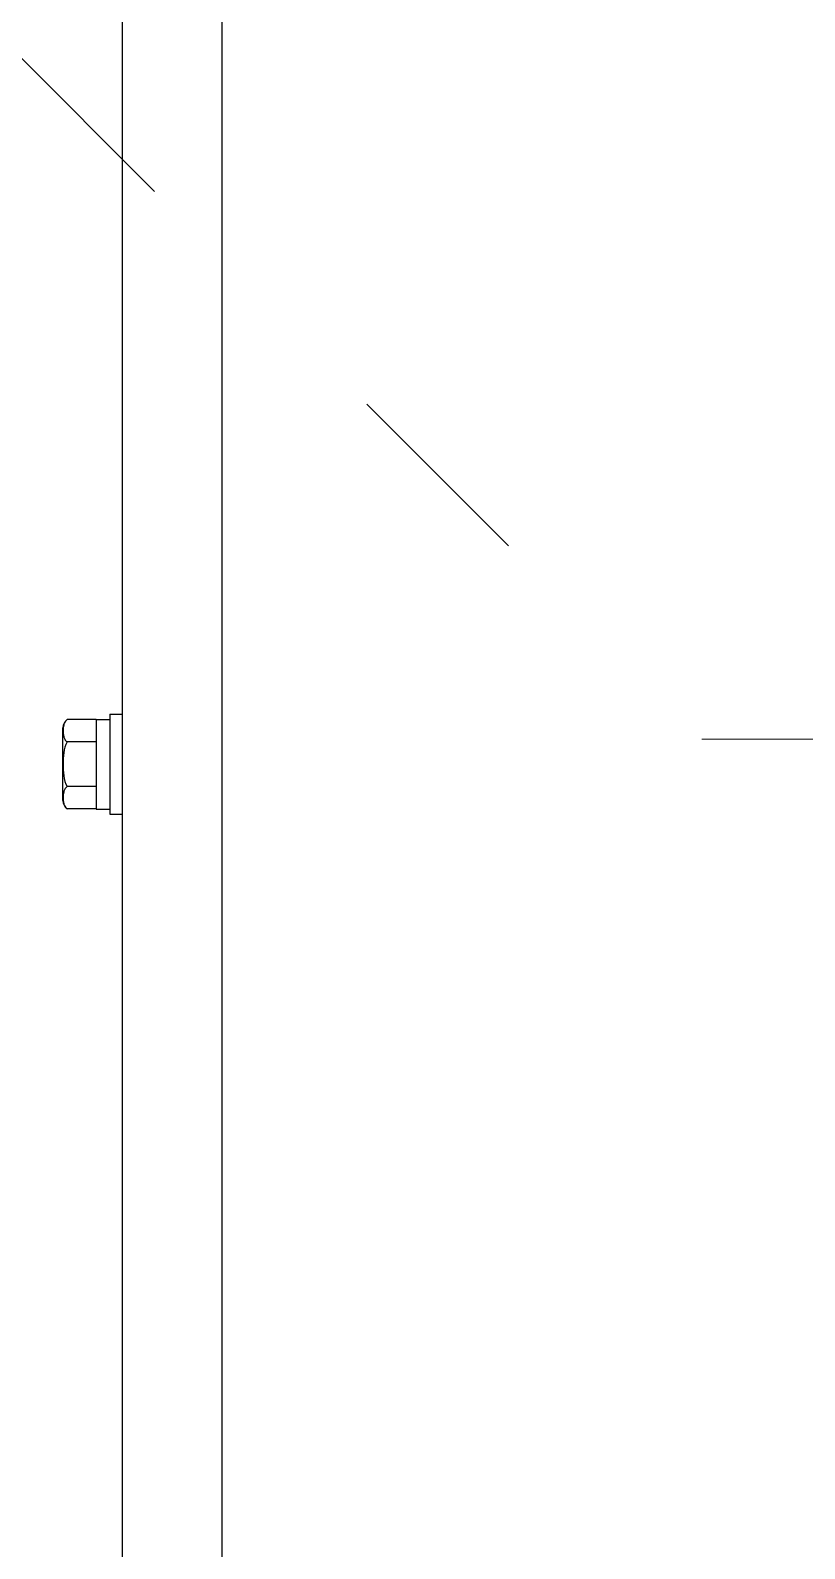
# Model space of a CAD drawing. Extents: x 61367 to 140945, y -1257 to 25588.
# Drawn here: x 72306.7 to 72399.5, y 20211.1 to 20393 of the extents above; entities that cross this region are included whole.
import ezdxf

# ---------------------------------------------------------------- set-up
doc = ezdxf.new("R2010")
doc.units = 0
doc.header["$MEASUREMENT"] = 0
doc.linetypes.add('ACAD_ISO03W100', pattern=[30, 12, -18])
doc.layers.get('0').update_dxf_attribs({"linetype": 'CONTINUOUS'})
for name, color, linetype in [('2401-00300-M6-16HWMC_0', 7, 'CONTINUOUS'), ('4212-68099_1_0', 7, 'CONTINUOUS'), ('4212-73754_1_0', 7, 'CONTINUOUS')]:
    doc.layers.add(name, color=color, linetype=linetype)
doc.layers.add('THICK', color=7, linetype='CONTINUOUS', lineweight=0)

# ---------------------------------------------------------------- blocks, each defined once
blk = doc.blocks.new('RY6TU6TYR6Y')
at = {"layer": 'THICK', "color": 1, "linetype": 'ACAD_ISO03W100', "ltscale": 2}
blk.add_lwpolyline([(74847.97, -88359.81), (74697.97, -88359.81), (74697.97, -88384.81), (74822.97, -88509.81), (74847.97, -88509.81)], close=True, dxfattribs=at)
blk = doc.blocks.new('ERGRTHTHRT')
at = {"layer": '2401-00300-M6-16HWMC_0', "color": 7, "linetype": 'Continuous'}
for p, q in [((-37974.66, -67632.81), (-37978.14, -67632.81)), ((-37974.66, -67632.79), (-37974.66, -67643.54)), ((-37974.66, -67632.79), (-37973.01, -67632.79)), ((-37973.01, -67632.16), (-37973.01, -67644.16)), ((-37973.01, -67632.16), (-37971.56, -67632.16)), ((-37978.66, -67642.52), (-37978.66, -67633.81)), ((-37974.66, -67635.49), (-37978.14, -67635.49)), ((-37974.66, -67640.84), (-37978.14, -67640.84)), ((-37974.66, -67643.52), (-37978.14, -67643.52)), ((-37974.66, -67643.54), (-37973.01, -67643.54)), ((-37973.01, -67644.16), (-37971.56, -67644.16))]:
    blk.add_line(p, q, dxfattribs=at)
for centre, start, end in [((-37977.44, -67633.81), 124.948, 180), ((-37977.44, -67642.52), 180, 235.052)]:
    blk.add_arc(centre, 1.22, start, end, dxfattribs=at)
for points, knots in [([(-37978.14, -67632.81), (-37978.25, -67632.89), (-37978.44, -67633.09), (-37978.61, -67633.56), (-37978.63, -67634.15), (-37978.61, -67634.73), (-37978.44, -67635.21), (-37978.25, -67635.41), (-37978.14, -67635.49)], [0, 0, 0, 0, 0.14349, 0.266269, 0.5, 0.733731, 0.856508, 1, 1, 1, 1]), ([(-37978.14, -67635.49), (-37978.4, -67635.86), (-37978.6, -67636.8), (-37978.63, -67638.16), (-37978.6, -67639.53), (-37978.4, -67640.47), (-37978.14, -67640.84)], [0, 0, 0, 0, 0.248888, 0.499999, 0.75111, 1, 1, 1, 1]), ([(-37978.14, -67640.84), (-37978.25, -67640.92), (-37978.44, -67641.12), (-37978.61, -67641.59), (-37978.63, -67642.18), (-37978.61, -67642.77), (-37978.44, -67643.24), (-37978.25, -67643.44), (-37978.14, -67643.52)], [0, 0, 0, 0, 0.143491, 0.266268, 0.499999, 0.733731, 0.856509, 1, 1, 1, 1])]:
    blk.add_open_spline(points, degree=3, knots=knots, dxfattribs=at)
at = {"layer": '4212-68099_1_0', "color": 7, "linetype": 'Continuous'}
blk.add_line((-37959.56, -69588.16), (-37959.56, -67513.16), dxfattribs=at)
at = {"layer": '4212-73754_1_0', "color": 7, "linetype": 'Continuous'}
blk.add_line((-37971.56, -67514.86), (-37971.56, -68535.66), dxfattribs=at)

msp = doc.modelspace()

# ---------------------------------------------------------------- block references
at = {"lineweight": -3}
msp.add_blockref('ERGRTHTHRT', (110289.232, 87943.251), dxfattribs=at)
msp.add_blockref('RY6TU6TYR6Y', (-2435.798, 108817.894))

doc.saveas('drawing.dxf')
